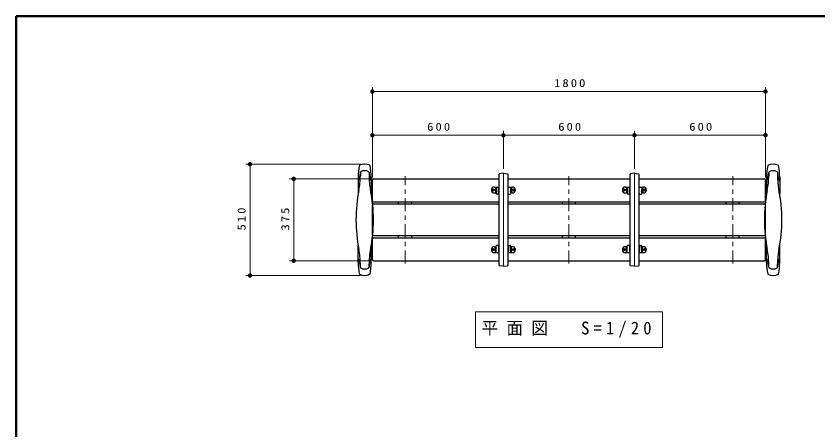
# Model space of a CAD drawing. Units: millimetres on the paper, scale 1:20. Extents: x -385 to 0, y 0 to 267.
# Drawn here: x -385 to -201.4, y 172.2 to 267 of the extents above; entities that cross this region are included whole.
import ezdxf

# ---------------------------------------------------------------- set-up
doc = ezdxf.new("R2010")
doc.units = ezdxf.units.MM
doc.linetypes.add('USER2', pattern=[6, 3, -1, 1, -1])
doc.layers.add('1_20', color=7, linetype='Continuous', lineweight=25)
doc.layers.add('LY_3', color=7, linetype='Continuous', lineweight=13)
doc.styles.add('ＭＳ ゴシック', font='')
doc.styles.get('ＭＳ ゴシック').set_extended_font_data('MS Gothic')

# ---------------------------------------------------------------- blocks, each defined once
blk = doc.blocks.new('filled_dot')
at = {"color": 0, "linetype": 'Continuous', "lineweight": -2, "const_width": 1.25}
blk.add_lwpolyline([(-0.625, 0, 1), (0.625, 0, 1)], format="xyb", close=True, dxfattribs=at)

msp = doc.modelspace()

# ---------------------------------------------------------------- linework, layer by layer
at = {"layer": '1_20', "lineweight": 13}
for p, q in [((-303.425, 230.033), (-303.425, 250.704)), ((-303.425, 249.704), (-213.425, 249.704)), ((-213.425, 230.033), (-213.425, 250.704)), ((-273.425, 231.979), (-273.425, 240.704)), ((-243.425, 231.979), (-243.425, 240.704)), ((-303.425, 239.704), (-273.425, 239.704)), ((-273.425, 239.704), (-243.425, 239.704)), ((-243.425, 239.704), (-213.425, 239.704)), ((-306.175, 233.083), (-332.425, 233.083)), ((-331.425, 207.574), (-331.425, 233.083)), ((-304.175, 229.704), (-322.425, 229.704)), ((-321.425, 210.954), (-321.425, 229.704)), ((-304.175, 210.954), (-322.425, 210.954)), ((-306.175, 207.574), (-332.425, 207.574)), ((-279.825, 199.257), (-279.825, 191.123)), ((-237.025, 199.257), (-279.825, 199.257)), ((-237.025, 191.123), (-237.025, 199.257)), ((-279.825, 191.123), (-237.025, 191.123))]:
    msp.add_line(p, q, dxfattribs=at)
at = {"layer": '1_20', "color": 4}
for p, q in [((-306.675, 230.068), (-306.675, 226.183)), ((-306.175, 231.185), (-306.175, 230.44)), ((-304.175, 231.185), (-304.175, 230.44)), ((-303.675, 230.068), (-303.675, 226.183)), ((-213.175, 230.068), (-213.175, 226.183)), ((-212.675, 231.185), (-212.675, 230.44)), ((-210.675, 231.185), (-210.675, 230.44)), ((-210.175, 230.068), (-210.175, 226.183)), ((-306.675, 210.59), (-306.675, 214.474)), ((-303.675, 210.59), (-303.675, 214.474)), ((-213.175, 210.59), (-213.175, 214.474)), ((-210.175, 210.59), (-210.175, 214.474)), ((-306.175, 209.472), (-306.175, 210.217)), ((-304.175, 209.472), (-304.175, 210.217)), ((-212.675, 209.472), (-212.675, 210.217)), ((-210.675, 209.472), (-210.675, 210.217))]:
    msp.add_line(p, q, dxfattribs=at)
at = {"layer": '1_20'}
for p, q in [((-303.175, 229.704), (-274.425, 229.704)), ((-272.425, 229.704), (-244.425, 229.704)), ((-242.425, 229.704), (-213.675, 229.704)), ((-303.425, 224.704), (-303.425, 229.454)), ((-213.425, 224.704), (-213.425, 229.454)), ((-303.175, 224.454), (-274.425, 224.454)), ((-297.425, 223.954), (-297.425, 224.454)), ((-294.425, 223.954), (-294.425, 224.454)), ((-272.425, 224.454), (-244.425, 224.454)), ((-259.925, 223.954), (-259.925, 224.454)), ((-256.925, 223.954), (-256.925, 224.454)), ((-242.425, 224.454), (-213.675, 224.454)), ((-222.425, 223.954), (-222.425, 224.454)), ((-219.425, 223.954), (-219.425, 224.454)), ((-303.425, 216.954), (-303.425, 223.704)), ((-303.175, 223.954), (-274.425, 223.954)), ((-272.425, 223.954), (-244.425, 223.954)), ((-242.425, 223.954), (-213.675, 223.954)), ((-213.425, 216.954), (-213.425, 223.704)), ((-303.175, 216.704), (-274.425, 216.704)), ((-297.425, 216.204), (-297.425, 216.704)), ((-294.425, 216.204), (-294.425, 216.704)), ((-272.425, 216.704), (-244.425, 216.704)), ((-259.925, 216.204), (-259.925, 216.704)), ((-256.925, 216.204), (-256.925, 216.704)), ((-242.425, 216.704), (-213.675, 216.704)), ((-222.425, 216.204), (-222.425, 216.704)), ((-219.425, 216.204), (-219.425, 216.704)), ((-303.425, 211.204), (-303.425, 215.954)), ((-303.175, 216.204), (-274.425, 216.204)), ((-272.425, 216.204), (-244.425, 216.204)), ((-242.425, 216.204), (-213.675, 216.204)), ((-213.425, 211.204), (-213.425, 215.954)), ((-303.175, 210.954), (-274.425, 210.954)), ((-272.425, 210.954), (-244.425, 210.954)), ((-242.425, 210.954), (-213.675, 210.954))]:
    msp.add_line(p, q, dxfattribs=at)
at = {"layer": '1_20', "linetype": 'USER2', "lineweight": 13}
for p, q in [((-295.925, 210.3), (-295.925, 230.357)), ((-258.425, 210.3), (-258.425, 230.357)), ((-220.925, 210.3), (-220.925, 230.357))]:
    msp.add_line(p, q, dxfattribs=at)
at = {"layer": '1_20', "color": 110}
for p, q in [((-274.425, 209.872), (-274.425, 230.786)), ((-273.425, 230.979), (-274.382, 230.835)), ((-273.425, 230.979), (-272.467, 230.835)), ((-272.425, 230.786), (-272.425, 209.872)), ((-244.425, 209.872), (-244.425, 230.786)), ((-243.425, 230.979), (-244.382, 230.835)), ((-243.425, 230.979), (-242.467, 230.835)), ((-242.425, 230.786), (-242.425, 209.872)), ((-275.5, 227.829), (-274.425, 227.829)), ((-275.257, 227.717), (-275.257, 226.58)), ((-272.425, 227.829), (-271.35, 227.829)), ((-271.593, 227.717), (-271.593, 226.58)), ((-245.5, 227.829), (-244.425, 227.829)), ((-245.257, 227.717), (-245.257, 226.58)), ((-242.425, 227.829), (-241.35, 227.829)), ((-241.593, 227.717), (-241.593, 226.58)), ((-275.5, 226.479), (-275.185, 226.479)), ((-275.163, 226.465), (-275.066, 226.282)), ((-275.061, 226.804), (-275.061, 226.387)), ((-274.621, 226.229), (-274.978, 226.229)), ((-274.521, 226.329), (-274.521, 227.571)), ((-274.471, 227.621), (-274.425, 227.621)), ((-274.425, 227.186), (-274.471, 227.186)), ((-272.425, 227.621), (-272.379, 227.621)), ((-272.379, 227.186), (-272.425, 227.186)), ((-272.329, 226.329), (-272.329, 227.571)), ((-272.229, 226.229), (-271.872, 226.229)), ((-271.789, 226.804), (-271.789, 226.387)), ((-271.687, 226.465), (-271.783, 226.282)), ((-271.35, 226.479), (-271.664, 226.479)), ((-245.5, 226.479), (-245.185, 226.479)), ((-245.163, 226.465), (-245.066, 226.282)), ((-245.061, 226.804), (-245.061, 226.387)), ((-244.621, 226.229), (-244.978, 226.229)), ((-244.521, 226.329), (-244.521, 227.571)), ((-244.471, 227.621), (-244.425, 227.621)), ((-244.425, 227.186), (-244.471, 227.186)), ((-242.425, 227.621), (-242.379, 227.621)), ((-242.379, 227.186), (-242.425, 227.186)), ((-242.329, 226.329), (-242.329, 227.571)), ((-242.229, 226.229), (-241.872, 226.229)), ((-241.789, 226.804), (-241.789, 226.387)), ((-241.687, 226.465), (-241.783, 226.282)), ((-241.35, 226.479), (-241.664, 226.479)), ((-275.5, 214.179), (-275.185, 214.179)), ((-275.257, 212.94), (-275.257, 214.078)), ((-275.163, 214.192), (-275.066, 214.375)), ((-275.061, 213.854), (-275.061, 214.271)), ((-274.621, 214.429), (-274.978, 214.429)), ((-274.521, 214.329), (-274.521, 213.086)), ((-274.425, 213.472), (-274.471, 213.472)), ((-274.471, 213.036), (-274.425, 213.036)), ((-272.379, 213.472), (-272.425, 213.472)), ((-272.425, 213.036), (-272.379, 213.036)), ((-272.329, 214.329), (-272.329, 213.086)), ((-272.229, 214.429), (-271.872, 214.429)), ((-271.789, 213.854), (-271.789, 214.271)), ((-271.687, 214.192), (-271.783, 214.375)), ((-271.35, 214.179), (-271.664, 214.179)), ((-271.593, 212.94), (-271.593, 214.078)), ((-245.5, 214.179), (-245.185, 214.179)), ((-245.257, 212.94), (-245.257, 214.078)), ((-245.163, 214.192), (-245.066, 214.375)), ((-245.061, 213.854), (-245.061, 214.271)), ((-244.621, 214.429), (-244.978, 214.429)), ((-244.521, 214.329), (-244.521, 213.086)), ((-244.425, 213.472), (-244.471, 213.472)), ((-244.471, 213.036), (-244.425, 213.036)), ((-242.379, 213.472), (-242.425, 213.472)), ((-242.425, 213.036), (-242.379, 213.036)), ((-242.329, 214.329), (-242.329, 213.086)), ((-242.229, 214.429), (-241.872, 214.429)), ((-241.789, 213.854), (-241.789, 214.271)), ((-241.687, 214.192), (-241.783, 214.375)), ((-241.35, 214.179), (-241.664, 214.179)), ((-241.593, 212.94), (-241.593, 214.078)), ((-275.5, 212.829), (-274.425, 212.829)), ((-272.425, 212.829), (-271.35, 212.829)), ((-245.5, 212.829), (-244.425, 212.829)), ((-242.425, 212.829), (-241.35, 212.829)), ((-273.425, 209.679), (-274.382, 209.822)), ((-273.425, 209.679), (-272.467, 209.822)), ((-243.425, 209.679), (-244.382, 209.822)), ((-243.425, 209.679), (-242.467, 209.822))]:
    msp.add_line(p, q, dxfattribs=at)
at = {"layer": '1_20', "color": 110, "lineweight": 13}
for p, q in [((-273.425, 230.979), (-273.425, 209.679)), ((-243.425, 230.979), (-243.425, 209.679))]:
    msp.add_line(p, q, dxfattribs=at)
at = {"layer": '1_20', "color": 110}
for points in [[(-275.257, 227.717), (-275.219, 227.699), (-275.184, 227.676), (-275.154, 227.649), (-275.129, 227.616), (-275.112, 227.579), (-275.1, 227.537), (-275.092, 227.489), (-275.086, 227.433), (-275.081, 227.364), (-275.077, 227.288), (-275.073, 227.208), (-275.07, 227.126), (-275.068, 227.046), (-275.066, 226.97), (-275.064, 226.902), (-275.063, 226.843), (-275.062, 226.798), (-275.061, 226.769), (-275.061, 226.758), (-275.061, 226.768), (-275.061, 226.804)], [(-271.593, 227.717), (-271.63, 227.699), (-271.665, 227.676), (-271.695, 227.649), (-271.72, 227.616), (-271.738, 227.579), (-271.75, 227.537), (-271.758, 227.489), (-271.763, 227.433), (-271.768, 227.364), (-271.773, 227.288), (-271.776, 227.208), (-271.779, 227.126), (-271.782, 227.046), (-271.784, 226.97), (-271.786, 226.902), (-271.787, 226.843), (-271.788, 226.798), (-271.788, 226.769), (-271.789, 226.758), (-271.789, 226.768), (-271.789, 226.804)], [(-245.257, 227.717), (-245.219, 227.699), (-245.184, 227.676), (-245.154, 227.649), (-245.129, 227.616), (-245.112, 227.579), (-245.1, 227.537), (-245.092, 227.489), (-245.086, 227.433), (-245.081, 227.364), (-245.077, 227.288), (-245.073, 227.208), (-245.07, 227.126), (-245.068, 227.046), (-245.066, 226.97), (-245.064, 226.902), (-245.063, 226.843), (-245.062, 226.798), (-245.061, 226.769), (-245.061, 226.758), (-245.061, 226.768), (-245.061, 226.804)], [(-241.593, 227.717), (-241.63, 227.699), (-241.665, 227.676), (-241.695, 227.649), (-241.72, 227.616), (-241.738, 227.579), (-241.75, 227.537), (-241.758, 227.489), (-241.763, 227.433), (-241.768, 227.364), (-241.773, 227.288), (-241.776, 227.208), (-241.779, 227.126), (-241.782, 227.046), (-241.784, 226.97), (-241.786, 226.902), (-241.787, 226.843), (-241.788, 226.798), (-241.788, 226.769), (-241.789, 226.758), (-241.789, 226.768), (-241.789, 226.804)], [(-275.257, 212.94), (-275.219, 212.959), (-275.184, 212.982), (-275.154, 213.009), (-275.129, 213.041), (-275.112, 213.078), (-275.1, 213.12), (-275.092, 213.169), (-275.086, 213.225), (-275.081, 213.293), (-275.077, 213.369), (-275.073, 213.45), (-275.07, 213.531), (-275.068, 213.611), (-275.066, 213.687), (-275.064, 213.756), (-275.063, 213.814), (-275.062, 213.859), (-275.061, 213.889), (-275.061, 213.9), (-275.061, 213.889), (-275.061, 213.854)], [(-271.593, 212.94), (-271.63, 212.959), (-271.665, 212.982), (-271.695, 213.009), (-271.72, 213.041), (-271.738, 213.078), (-271.75, 213.12), (-271.758, 213.169), (-271.763, 213.225), (-271.768, 213.293), (-271.773, 213.369), (-271.776, 213.45), (-271.779, 213.531), (-271.782, 213.611), (-271.784, 213.687), (-271.786, 213.756), (-271.787, 213.814), (-271.788, 213.859), (-271.788, 213.889), (-271.789, 213.9), (-271.789, 213.889), (-271.789, 213.854)], [(-245.257, 212.94), (-245.219, 212.959), (-245.184, 212.982), (-245.154, 213.009), (-245.129, 213.041), (-245.112, 213.078), (-245.1, 213.12), (-245.092, 213.169), (-245.086, 213.225), (-245.081, 213.293), (-245.077, 213.369), (-245.073, 213.45), (-245.07, 213.531), (-245.068, 213.611), (-245.066, 213.687), (-245.064, 213.756), (-245.063, 213.814), (-245.062, 213.859), (-245.061, 213.889), (-245.061, 213.9), (-245.061, 213.889), (-245.061, 213.854)], [(-241.593, 212.94), (-241.63, 212.959), (-241.665, 212.982), (-241.695, 213.009), (-241.72, 213.041), (-241.738, 213.078), (-241.75, 213.12), (-241.758, 213.169), (-241.763, 213.225), (-241.768, 213.293), (-241.773, 213.369), (-241.776, 213.45), (-241.779, 213.531), (-241.782, 213.611), (-241.784, 213.687), (-241.786, 213.756), (-241.787, 213.814), (-241.788, 213.859), (-241.788, 213.889), (-241.789, 213.9), (-241.789, 213.889), (-241.789, 213.854)]]:
    msp.add_lwpolyline(points, dxfattribs=at)
at = {"layer": '1_20', "color": 110, "lineweight": 13}
for centre in [(-275.675, 227.154), (-271.175, 227.154), (-245.675, 227.154), (-241.175, 227.154), (-275.675, 213.504), (-271.175, 213.504), (-245.675, 213.504), (-241.175, 213.504)]:
    msp.add_circle(centre, 0.225, dxfattribs=at)
at = {"layer": '1_20', "color": 110}
for centre in [(-275.675, 227.154), (-271.175, 227.154), (-245.675, 227.154), (-241.175, 227.154), (-275.675, 213.504), (-271.175, 213.504), (-245.675, 213.504), (-241.175, 213.504)]:
    msp.add_circle(centre, 0.2, dxfattribs=at)
at = {"layer": '1_20', "color": 4}
for centre, radius, start, end in [((-292.773, 230.068), 13.902, 169.05833, 180), ((-306.275, 232.678), 0.15, 116.11733, 169.05833), ((-305.175, 230.434), 2.649, 63.88267, 116.11733), ((-305.175, 229.865), 1.72, 57.22092, 122.77908), ((-304.075, 232.678), 0.15, 10.94167, 63.88267), ((-317.577, 230.068), 13.902, 0, 10.94167), ((-199.273, 230.068), 13.902, 169.05833, 180), ((-212.775, 232.678), 0.15, 116.11733, 169.05833), ((-211.675, 230.434), 2.649, 63.88267, 116.11733), ((-211.675, 229.865), 1.72, 57.22092, 122.77908), ((-210.575, 232.678), 0.15, 10.94167, 63.88267), ((-224.077, 230.068), 13.902, 0, 10.94167), ((-309.98, 231.089), 3.805, 330.87712, 0), ((-323.273, 230.44), 17.098, 348.70424, 0), ((-306.025, 231.185), 0.15, 122.77908, 180), ((-304.325, 231.185), 0.15, 0, 57.22092), ((-300.37, 231.089), 3.805, 180, 209.12288), ((-287.076, 230.44), 17.098, 180, 191.29576), ((-216.48, 231.089), 3.805, 330.87712, 0), ((-229.773, 230.44), 17.098, 348.70424, 0), ((-212.525, 231.185), 0.15, 122.77908, 180), ((-210.825, 231.185), 0.15, 0, 57.22092), ((-206.87, 231.089), 3.805, 180, 209.12288), ((-193.576, 230.44), 17.098, 180, 191.29576), ((-272.649, 220.329), 34.526, 168.70424, 191.29576), ((-337.7, 220.329), 34.526, 348.70424, 11.29576), ((-179.149, 220.329), 34.526, 168.70424, 191.29576), ((-244.2, 220.329), 34.526, 348.70424, 11.29576), ((-323.273, 210.217), 17.098, 0, 11.29576), ((-287.076, 210.217), 17.098, 168.70424, 180), ((-229.773, 210.217), 17.098, 0, 11.29576), ((-193.576, 210.217), 17.098, 168.70424, 180), ((-309.98, 209.568), 3.805, 0, 29.12288), ((-300.37, 209.568), 3.805, 150.87712, 180), ((-216.48, 209.568), 3.805, 0, 29.12288), ((-206.87, 209.568), 3.805, 150.87712, 180), ((-292.773, 210.59), 13.902, 180, 190.94167), ((-306.025, 209.472), 0.15, 180, 237.22092), ((-305.175, 210.792), 1.72, 237.22092, 302.77908), ((-304.325, 209.472), 0.15, 302.77908, 0), ((-317.577, 210.59), 13.902, 349.05833, 0), ((-199.273, 210.59), 13.902, 180, 190.94167), ((-212.525, 209.472), 0.15, 180, 237.22092), ((-211.675, 210.792), 1.72, 237.22092, 302.77908), ((-210.825, 209.472), 0.15, 302.77908, 0), ((-224.077, 210.59), 13.902, 349.05833, 0), ((-306.275, 207.979), 0.15, 190.94167, 243.88267), ((-305.175, 210.223), 2.649, 243.88267, 296.11733), ((-304.075, 207.979), 0.15, 296.11733, 349.05833), ((-212.775, 207.979), 0.15, 190.94167, 243.88267), ((-211.675, 210.223), 2.649, 243.88267, 296.11733), ((-210.575, 207.979), 0.15, 296.11733, 349.05833)]:
    msp.add_arc(centre, radius, start, end, dxfattribs=at)
at = {"layer": '1_20'}
for centre, start, end in [((-303.175, 229.454), 90, 180), ((-213.675, 229.454), 0, 90), ((-303.175, 224.704), 180, 270), ((-213.675, 224.704), 270, 0), ((-303.175, 223.704), 90, 180), ((-213.675, 223.704), 0, 90), ((-303.175, 216.954), 180, 270), ((-213.675, 216.954), 270, 0), ((-303.175, 215.954), 90, 180), ((-213.675, 215.954), 0, 90), ((-303.175, 211.204), 180, 270), ((-213.675, 211.204), 270, 0)]:
    msp.add_arc(centre, 0.25, start, end, dxfattribs=at)
at = {"layer": '1_20', "color": 110}
for centre, radius, start, end in [((-274.375, 230.786), 0.05, 98.53077, 180), ((-272.475, 230.786), 0.05, 0, 81.46923), ((-244.375, 230.786), 0.05, 98.53077, 180), ((-242.475, 230.786), 0.05, 0, 81.46923), ((-275.5, 227.154), 0.675, 90, 270), ((-271.35, 227.154), 0.675, 270, 90), ((-245.5, 227.154), 0.675, 90, 270), ((-241.35, 227.154), 0.675, 270, 90), ((-275.185, 226.454), 0.025, 27.86749, 90), ((-274.978, 226.329), 0.1, 207.86749, 270), ((-274.621, 226.329), 0.1, 270, 0), ((-274.471, 227.571), 0.05, 90, 180), ((-274.471, 227.136), 0.05, 90, 180), ((-272.379, 227.571), 0.05, 359.99999, 90), ((-272.379, 227.136), 0.05, 0, 90), ((-272.229, 226.329), 0.1, 180, 270), ((-271.872, 226.329), 0.1, 270, 332.13251), ((-271.664, 226.454), 0.025, 90, 152.13251), ((-245.185, 226.454), 0.025, 27.86749, 90), ((-244.978, 226.329), 0.1, 207.86749, 270), ((-244.621, 226.329), 0.1, 270, 0), ((-244.471, 227.571), 0.05, 90, 180), ((-244.471, 227.136), 0.05, 90, 180), ((-242.379, 227.571), 0.05, 359.99999, 90), ((-242.379, 227.136), 0.05, 0, 90), ((-242.229, 226.329), 0.1, 180, 270), ((-241.872, 226.329), 0.1, 270, 332.13251), ((-241.664, 226.454), 0.025, 90, 152.13251), ((-275.5, 213.504), 0.675, 90, 270), ((-275.185, 214.204), 0.025, 270, 332.13251), ((-274.978, 214.329), 0.1, 90, 152.13251), ((-274.621, 214.329), 0.1, 0, 90), ((-274.471, 213.522), 0.05, 180, 270), ((-274.471, 213.086), 0.05, 180, 270), ((-272.379, 213.522), 0.05, 270, 0), ((-272.379, 213.086), 0.05, 270, 0.00001), ((-272.229, 214.329), 0.1, 90, 180), ((-271.872, 214.329), 0.1, 27.86749, 90), ((-271.664, 214.204), 0.025, 207.86749, 270), ((-271.35, 213.504), 0.675, 270, 90), ((-245.5, 213.504), 0.675, 90, 270), ((-245.185, 214.204), 0.025, 270, 332.13251), ((-244.978, 214.329), 0.1, 90, 152.13251), ((-244.621, 214.329), 0.1, 0, 90), ((-244.471, 213.522), 0.05, 180, 270), ((-244.471, 213.086), 0.05, 180, 270), ((-242.379, 213.522), 0.05, 270, 0), ((-242.379, 213.086), 0.05, 270, 0.00001), ((-242.229, 214.329), 0.1, 90, 180), ((-241.872, 214.329), 0.1, 27.86749, 90), ((-241.664, 214.204), 0.025, 207.86749, 270), ((-241.35, 213.504), 0.675, 270, 90), ((-274.375, 209.872), 0.05, 180, 261.46923), ((-272.475, 209.872), 0.05, 278.53077, 0), ((-244.375, 209.872), 0.05, 180, 261.46923), ((-242.475, 209.872), 0.05, 278.53077, 0)]:
    msp.add_arc(centre, radius, start, end, dxfattribs=at)
at = {"layer": 'LY_3', "lineweight": 50}
for p, q in [((-385, 267), (-385, 0)), ((0, 267), (-385, 267))]:
    msp.add_line(p, q, dxfattribs=at)

# ---------------------------------------------------------------- block references
at = {"layer": '1_20', "lineweight": 13, "xscale": 0.4, "yscale": 0.4}
for p in [(-303.425, 249.704), (-303.425, 239.704), (-273.425, 239.704), (-243.425, 239.704)]:
    msp.add_blockref('filled_dot', p, dxfattribs=at)
for p, rotation in [((-213.425, 249.704), 180), ((-273.425, 239.704), 180), ((-243.425, 239.704), 180), ((-213.425, 239.704), 180), ((-331.425, 233.083), 270), ((-321.425, 229.704), 270), ((-321.425, 210.954), 90), ((-331.425, 207.574), 90)]:
    msp.add_blockref('filled_dot', p, dxfattribs=dict(at, rotation=rotation))

# ---------------------------------------------------------------- texts
at = {"layer": '1_20', "style": 'ＭＳ ゴシック'}
for s, insert, char_height, attachment_point in [('\\T1.33;\\W1.15;1800', (-258.004, 250.704), 1.833, 8), ('\\T1.33;\\W1.15;600', (-288.008, 240.704), 1.833, 8), ('\\T1.33;\\W1.15;600', (-258.008, 240.704), 1.833, 8), ('\\T1.33;\\W1.15;600', (-228.008, 240.704), 1.833, 8), ('\\T1.5;\\W0.95;平面図\u3000S=1/20', (-278.425, 195.19), 2.933, 4)]:
    msp.add_mtext(s, dxfattribs=dict(at, insert=insert, char_height=char_height, attachment_point=attachment_point))
at = {"layer": '1_20', "char_height": 1.833, "attachment_point": 8, "rotation": 90, "style": 'ＭＳ ゴシック'}
for s, insert in [('\\T1.33;\\W1.15;510', (-332.425, 220.75)), ('\\T1.33;\\W1.15;375', (-322.425, 220.745))]:
    msp.add_mtext(s, dxfattribs=dict(at, insert=insert))

doc.saveas('drawing.dxf')
